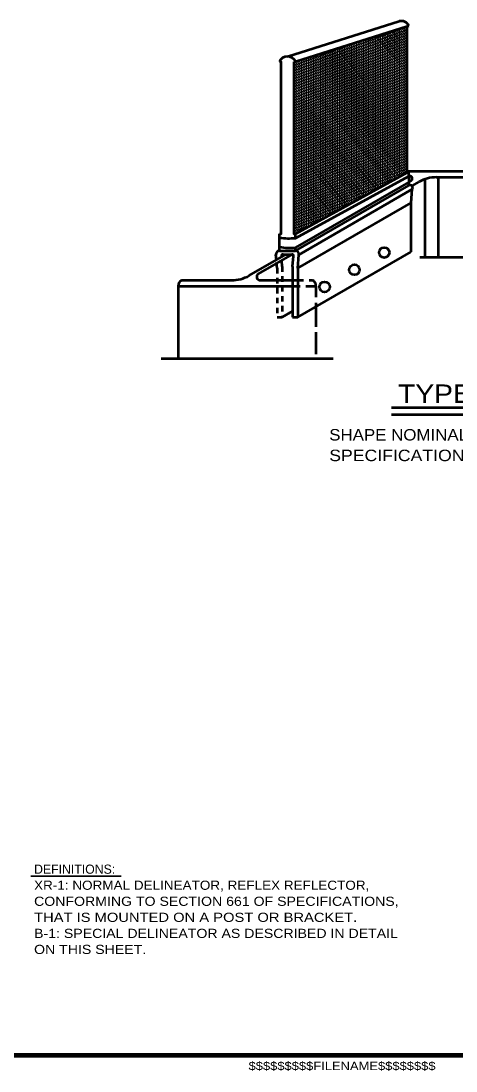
# Model space of a CAD drawing. Extents: x -108 to 748, y -62 to 482.
# Drawn here: x 408.8 to 522.6, y -54.4 to 220.3 of the extents above; entities that cross this region are included whole.
import ezdxf
from ezdxf.enums import TextEntityAlignment as Align

# ---------------------------------------------------------------- set-up
doc = ezdxf.new("R2010")
doc.units = 0
doc.header["$LTSCALE"] = 0.96
for name, pattern in [('LONG_DASHED', [7.5, 6, -1.5]), ('MEDIUM_DASHED', [4.5, 3, -1.5]), ('SHORT_DASHED', [2.7, 1.5, -1.2])]:
    doc.linetypes.add(name, pattern=pattern)
doc.layers.add('1', color=7, linetype='Continuous', lineweight=35)

msp = doc.modelspace()

# ---------------------------------------------------------------- linework, layer by layer
at = {"layer": '1', "lineweight": 53}
for p, q in [((478.5265, 211.0199), (507.7498, 220.2539)), ((509.8597, 218.8829), (510.2888, 219.0185)), ((509.8597, 180.9848), (533.2616, 180.9848)), ((509.8597, 180.633), (510.2546, 180.8489)), ((510.2546, 179.7301), (510.2546, 180.8489)), ((510.2546, 178.1525), (511.0339, 178.6024)), ((514.4735, 178.904), (514.4735, 158.4848)), ((517.4482, 179.4098), (532.1366, 179.4098)), ((517.9616, 179.4098), (517.9616, 158.4848)), ((480.6365, 160.1489), (510.2546, 177.2489)), ((481.5331, 159.1705), (511.1512, 176.2705)), ((510.2546, 177.2489), (510.2546, 178.1525)), ((511.1395, 177.1598), (512.9482, 178.204)), ((481.2265, 155.666), (510.8446, 172.766)), ((476.4165, 163.6178), (476.4165, 164.6489)), ((476.4165, 161.1989), (476.4165, 163.6178)), ((476.4479, 161.1928), (476.4221, 163.617)), ((480.6365, 163.5301), (480.6365, 164.6489)), ((476.4165, 160.1489), (476.4165, 161.1989)), ((476.4479, 161.1928), (476.4165, 161.1989)), ((476.4165, 160.1489), (480.6365, 160.1489)), ((480.6365, 160.1489), (480.6365, 161.0525)), ((481.2265, 142.841), (510.8446, 159.941)), ((468.4783, 153.6877), (478.1107, 159.2489)), ((470.9363, 154.1613), (479.7482, 159.2489)), ((475.6379, 157.8213), (475.5199, 159.1705)), ((477.3935, 159.2489), (479.6595, 159.2489)), ((479.8765, 156.116), (480.1078, 158.7597)), ((481.2265, 155.666), (481.5331, 159.1705)), ((513.1235, 158.4848), (538.6616, 158.4848)), ((479.8765, 156.116), (479.8765, 142.841)), ((481.2265, 155.666), (481.2265, 142.841)), ((450.8648, 152.4819), (463.9783, 152.4819)), ((471.3863, 152.4819), (479.8765, 152.4819)), ((449.9648, 150.9069), (449.9648, 132.0069)), ((449.9648, 150.9069), (478.9898, 150.9069)), ((477.1765, 142.841), (479.8765, 144.3999)), ((475.8265, 142.841), (477.1765, 142.841)), ((479.8765, 142.841), (481.2265, 142.841)), ((445.4648, 132.0069), (490.4648, 132.0069)), ((505.7729, 119.1464), (592.0959, 119.1464)), ((505.7729, 117.3841), (592.0959, 117.3841))]:
    msp.add_line(p, q, dxfattribs=at)
at = {"layer": '1', "lineweight": 13}
for p, q in [((509.8597, 210.3886), (504.226, 217.1027)), ((504.2494, 177.5643), (504.2494, 217.1102)), ((509.8597, 211.0886), (504.6903, 217.2494)), ((504.6994, 177.8105), (504.6994, 217.2523)), ((505.1494, 178.0566), (505.1494, 217.3945)), ((509.8597, 211.7888), (505.1546, 217.3961)), ((505.5994, 178.3027), (505.5994, 217.5367)), ((509.8597, 212.4888), (505.6189, 217.5428)), ((506.0494, 178.5488), (506.0494, 217.6789)), ((509.8597, 213.1889), (506.0833, 217.6895)), ((506.4994, 178.795), (506.4994, 217.8211)), ((509.8597, 213.889), (506.5475, 217.8363)), ((506.9494, 179.0411), (506.9494, 217.9633)), ((509.8597, 214.589), (507.0118, 217.983)), ((507.3994, 179.2872), (507.3994, 218.1055)), ((509.8597, 215.2891), (507.4762, 218.1297)), ((507.8494, 179.5334), (507.8494, 218.2476)), ((509.8597, 215.9892), (507.9405, 218.2764)), ((508.2994, 179.7795), (508.2994, 218.3898)), ((509.8597, 216.6893), (508.4048, 218.4231)), ((508.7494, 180.0257), (508.7494, 218.532)), ((509.8597, 217.3893), (508.8691, 218.5699)), ((509.1994, 180.2718), (509.1994, 218.6742)), ((509.8597, 218.0894), (509.3335, 218.7166)), ((509.6494, 180.5179), (509.6494, 218.8164)), ((509.8597, 218.7895), (509.7978, 218.8633)), ((495.6994, 172.8878), (495.6994, 214.4085)), ((509.8597, 197.7872), (495.8681, 214.4618)), ((496.1494, 173.1339), (496.1494, 214.5507)), ((509.8597, 198.4873), (496.3324, 214.6085)), ((496.5994, 173.3801), (496.5994, 214.6929)), ((509.8597, 199.1874), (496.7968, 214.7552)), ((497.0494, 173.6262), (497.0494, 214.8351)), ((509.8597, 199.8875), (497.2611, 214.9019)), ((497.4994, 173.8723), (497.4994, 214.9772)), ((509.8597, 200.5875), (497.7254, 215.0486)), ((497.9494, 174.1184), (497.9494, 215.1194)), ((509.8597, 201.2876), (498.1897, 215.1954)), ((498.3994, 174.3646), (498.3994, 215.2616)), ((509.8597, 201.9877), (498.6541, 215.3421)), ((498.8494, 174.6107), (498.8494, 215.4038)), ((509.8597, 202.6877), (499.1184, 215.4888)), ((499.2994, 174.8569), (499.2994, 215.546)), ((509.8597, 203.3879), (499.5827, 215.6355)), ((499.7494, 175.103), (499.7494, 215.6882)), ((509.8597, 204.0879), (500.047, 215.7822)), ((500.1994, 175.3491), (500.1994, 215.8304)), ((509.8597, 204.788), (500.5114, 215.929)), ((500.6494, 175.5953), (500.6494, 215.9726)), ((509.8597, 205.4881), (500.9757, 216.0757)), ((501.0994, 175.8414), (501.0994, 216.1148)), ((509.8597, 206.1881), (501.44, 216.2224)), ((501.5494, 176.0875), (501.5494, 216.257)), ((509.8597, 206.8882), (501.9043, 216.3691)), ((501.9994, 176.3336), (501.9994, 216.3992)), ((509.8597, 207.5883), (502.3687, 216.5159)), ((502.4494, 176.5798), (502.4494, 216.5414)), ((509.8597, 208.2884), (502.833, 216.6626)), ((502.8994, 176.8259), (502.8994, 216.6836)), ((509.8597, 208.9884), (503.2973, 216.8093)), ((503.3494, 177.072), (503.3494, 216.8258)), ((509.8597, 209.6885), (503.7616, 216.956)), ((503.7994, 177.3182), (503.7994, 216.968)), ((509.8597, 184.4858), (487.0459, 211.6742)), ((487.1494, 168.2113), (487.1494, 211.7069)), ((509.8597, 185.1859), (487.5103, 211.8209)), ((487.5994, 168.4574), (487.5994, 211.8491)), ((509.8597, 185.8859), (487.9746, 211.9676)), ((488.0494, 168.7035), (488.0494, 211.9913)), ((509.8597, 186.586), (488.4389, 212.1143)), ((488.4994, 168.9497), (488.4994, 212.1335)), ((509.8597, 187.2861), (488.9032, 212.261)), ((488.9494, 169.1958), (488.9494, 212.2757)), ((509.8597, 187.9862), (489.3676, 212.4077)), ((489.3994, 169.442), (489.3994, 212.4179)), ((509.8597, 188.6862), (489.8319, 212.5545)), ((489.8494, 169.688), (489.8494, 212.5601)), ((509.8597, 189.3863), (490.2962, 212.7012)), ((490.2994, 169.9342), (490.2994, 212.7022)), ((490.7494, 170.1803), (490.7494, 212.8444)), ((509.8597, 190.0864), (490.7605, 212.8479)), ((491.1994, 170.4265), (491.1994, 212.9866)), ((509.8597, 190.7864), (491.2249, 212.9946)), ((491.6494, 170.6726), (491.6494, 213.1288)), ((509.8597, 191.4866), (491.6892, 213.1414)), ((492.0994, 170.9187), (492.0994, 213.271)), ((509.8597, 192.1866), (492.1535, 213.2881)), ((492.5494, 171.1649), (492.5494, 213.4132)), ((509.8597, 192.8867), (492.6178, 213.4348)), ((492.9994, 171.411), (492.9994, 213.5554)), ((509.8597, 193.5868), (493.0822, 213.5815)), ((493.4494, 171.6571), (493.4494, 213.6976)), ((509.8597, 194.2868), (493.5465, 213.7282)), ((493.8994, 171.9032), (493.8994, 213.8397)), ((509.8597, 194.9869), (494.0108, 213.875)), ((494.3494, 172.1494), (494.3494, 213.9819)), ((509.8597, 195.687), (494.4751, 214.0217)), ((494.7994, 172.3955), (494.7994, 214.1241)), ((509.8597, 196.3871), (494.9395, 214.1684)), ((495.2494, 172.6417), (495.2494, 214.2663)), ((509.8597, 197.0872), (495.4038, 214.3151)), ((506.0361, 178.5416), (480.1865, 209.3478)), ((480.3994, 164.6489), (480.3994, 209.6489)), ((506.4387, 178.7618), (480.5213, 209.6489)), ((480.8494, 164.7654), (480.8494, 209.7162)), ((506.8414, 178.982), (481.0098, 209.7668)), ((481.2994, 165.0116), (481.2994, 209.8584)), ((507.244, 179.2022), (481.4741, 209.9136)), ((481.7494, 165.2576), (481.7494, 210.0006)), ((507.6466, 179.4224), (481.9384, 210.0603)), ((482.1994, 165.5038), (482.1994, 210.1428)), ((508.0492, 179.6426), (482.4027, 210.207)), ((482.6494, 165.7499), (482.6494, 210.285)), ((508.4519, 179.8629), (482.867, 210.3537)), ((483.0994, 165.9961), (483.0994, 210.4271)), ((508.8545, 180.0831), (483.3313, 210.5005)), ((483.5494, 166.2422), (483.5494, 210.5693)), ((509.2572, 180.3034), (483.7957, 210.6472)), ((483.9994, 166.4883), (483.9994, 210.7115)), ((509.6598, 180.5236), (484.26, 210.7939)), ((484.4494, 166.7345), (484.4494, 210.8537)), ((509.8597, 180.9854), (484.7243, 210.9406)), ((484.8994, 166.9806), (484.8994, 210.9959)), ((509.8597, 181.6855), (485.1886, 211.0873)), ((485.3494, 167.2268), (485.3494, 211.1381)), ((509.8597, 182.3855), (485.653, 211.2341)), ((485.7994, 167.4728), (485.7994, 211.2803)), ((509.8597, 183.0857), (486.1173, 211.3808)), ((486.2494, 167.719), (486.2494, 211.4225)), ((509.8597, 183.7857), (486.5816, 211.5275)), ((486.6994, 167.9651), (486.6994, 211.5647)), ((505.6334, 178.3213), (480.1865, 208.6478)), ((505.2308, 178.1011), (480.1865, 207.9476)), ((504.8281, 177.8808), (480.1865, 207.2476)), ((504.4255, 177.6606), (480.1865, 206.5475)), ((504.0229, 177.4404), (480.1865, 205.8474)), ((503.6202, 177.2201), (480.1865, 205.1474)), ((503.2176, 176.9999), (480.1865, 204.4473)), ((502.8149, 176.7797), (480.1865, 203.7472)), ((502.4123, 176.5595), (480.1865, 203.0471)), ((502.0096, 176.3393), (480.1865, 202.3471)), ((501.607, 176.119), (480.1865, 201.647)), ((501.2044, 175.8988), (480.1865, 200.9469)), ((500.8018, 175.6786), (480.1865, 200.2469)), ((500.3991, 175.4583), (480.1865, 199.5467)), ((499.9965, 175.2381), (480.1865, 198.8467)), ((499.5938, 175.0178), (480.1865, 198.1466)), ((499.1912, 174.7976), (480.1865, 197.4465)), ((498.7885, 174.5774), (480.1865, 196.7465)), ((498.3859, 174.3572), (480.1865, 196.0464)), ((497.9833, 174.137), (480.1865, 195.3463)), ((497.5807, 173.9168), (480.1865, 194.6462)), ((497.178, 173.6965), (480.1865, 193.9462)), ((496.7754, 173.4763), (480.1865, 193.2461)), ((496.3727, 173.256), (480.1865, 192.546)), ((495.97, 173.0358), (480.1865, 191.846)), ((495.5674, 172.8156), (480.1865, 191.1458)), ((495.1648, 172.5953), (480.1865, 190.4458)), ((494.7622, 172.3751), (480.1865, 189.7457)), ((494.3595, 172.1549), (480.1865, 189.0456)), ((493.9569, 171.9347), (480.1865, 188.3456)), ((493.5542, 171.7145), (480.1865, 187.6455)), ((493.1516, 171.4942), (480.1865, 186.9454)), ((492.7489, 171.274), (480.1865, 186.2453)), ((492.3463, 171.0538), (480.1865, 185.5452)), ((491.9437, 170.8335), (480.1865, 184.8452)), ((491.5411, 170.6133), (480.1865, 184.1451)), ((491.1384, 170.393), (480.1865, 183.445)), ((490.7358, 170.1728), (480.1865, 182.7449)), ((490.3331, 169.9526), (480.1865, 182.0449)), ((489.9305, 169.7324), (480.1865, 181.3448)), ((489.5278, 169.5122), (480.1865, 180.6447)), ((489.1252, 169.292), (480.1865, 179.9447)), ((488.7226, 169.0717), (480.1865, 179.2445)), ((488.3199, 168.8515), (480.1865, 178.5445)), ((487.9173, 168.6312), (480.1865, 177.8444)), ((487.5146, 168.411), (480.1865, 177.1443)), ((487.112, 168.1908), (480.1865, 176.4443)), ((486.7093, 167.9705), (480.1865, 175.7442)), ((486.3067, 167.7503), (480.1865, 175.0441)), ((485.9041, 167.5301), (480.1865, 174.344)), ((485.5015, 167.3099), (480.1865, 173.644)), ((485.0988, 167.0897), (480.1865, 172.9439)), ((484.6962, 166.8694), (480.1865, 172.2438)), ((484.2935, 166.6492), (480.1865, 171.5438)), ((483.8909, 166.429), (480.1865, 170.8436)), ((483.4882, 166.2087), (480.1865, 170.1436)), ((483.0856, 165.9885), (480.1865, 169.4435)), ((482.683, 165.7682), (480.1865, 168.7434)), ((482.2804, 165.548), (480.1865, 168.0434)), ((481.8777, 165.3278), (480.1865, 167.3433)), ((481.475, 165.1076), (480.1865, 166.6432)), ((481.0724, 164.8874), (480.1865, 165.9431)), ((480.6697, 164.6672), (480.1865, 165.2431))]:
    msp.add_line(p, q, dxfattribs=at)
at = {"layer": '1', "linetype": 'SHORT_DASHED', "lineweight": 53}
for p, q in [((475.8265, 155.666), (475.638, 157.8213)), ((477.1765, 156.116), (476.9606, 158.585)), ((475.8265, 155.666), (475.8265, 142.841)), ((477.1765, 156.116), (477.1765, 142.841))]:
    msp.add_line(p, q, dxfattribs=at)
at = {"layer": '1', "linetype": 'MEDIUM_DASHED', "lineweight": 53}
msp.add_line((479.8765, 152.4819), (485.0648, 152.4819), dxfattribs=at)
at = {"layer": '1', "linetype": 'LONG_DASHED', "lineweight": 53}
msp.add_line((485.9648, 146.0545), (485.9648, 132.0069), dxfattribs=at)
at = {"layer": '1'}
msp.add_line((411.426, -3.4414), (435.0267, -3.4414), dxfattribs=at)
at = {"layer": '1', "lineweight": 158}
msp.add_line((741.3556, -50.4249), (-50.2444, -50.4249), dxfattribs=at)
at = {"layer": '1', "lineweight": 53}
msp.add_lwpolyline([(480.1865, 209.6489), (480.1865, 164.6489), (480.6365, 164.6489), (509.8597, 180.6329), (509.8597, 218.8829), (480.6365, 209.6489)], close=True, dxfattribs=at)
for points in [[(476.4165, 164.6489), (476.8665, 164.6489), (476.8665, 209.6489), (476.4165, 209.6489)], [(480.6365, 163.5301), (510.2546, 179.7301), (510.2546, 178.1525), (480.6365, 161.0525)], [(510.8446, 159.941), (510.8446, 172.766), (511.1512, 176.2705)]]:
    msp.add_lwpolyline(points, dxfattribs=at)
at = {"layer": '1', "linetype": 'MEDIUM_DASHED', "lineweight": 53}
msp.add_lwpolyline([(478.9898, 150.9069), (485.9648, 150.9069), (485.9648, 146.0545)], dxfattribs=at)
at = {"layer": '1', "lineweight": 53}
for centre in [(503.8297, 159.7322), (496.0355, 155.2322), (488.2413, 150.7322)]:
    msp.add_circle(centre, 1.35, dxfattribs=at)
for centre, radius, start, end in [((508.2781, 218.113), 2.2052, 24.24274, 103.86313), ((478.5265, 208.7108), 2.3092, 23.97063, 156.02937), ((510.4543, 179.035), 0.7232, 323.26493, 106.02981), ((517.4482, 170.4098), 9, 90, 120.00049), ((510.6471, 176.7086), 0.6678, 319.0044, 125.99342), ((478.8689, 180.0408), 16.605, 261.52628, 276.11052), ((476.4164, 159.2489), 0.9, 90, 184.99928), ((478.9906, 174.5061), 13.554, 259.18749, 276.97493), ((480.6365, 159.2489), 0.9, 355.00162, 90), ((477.3935, 158.7989), 0.45, 90, 206.03343), ((479.6595, 158.7989), 0.45, 354.99993, 90), ((471.3863, 153.3819), 0.9, 120, 270), ((451.5124, 151.0672), 1.5559, 114.59713, 185.91311), ((463.9783, 161.4819), 9, 270, 300.00003)]:
    msp.add_arc(centre, radius, start, end, dxfattribs=at)
at = {"layer": '1', "linetype": 'MEDIUM_DASHED', "lineweight": 53}
msp.add_arc((484.4172, 151.0672), 1.5559, 354.08689, 65.40287, dxfattribs=at)

# ---------------------------------------------------------------- texts
at = {"layer": '1', "width": 1.15}
msp.add_text('TYPE B-1 DELINEATOR', height=4.8, dxfattribs=at).set_placement((548.4841, 120.3991), align=Align.CENTER)
at = {"layer": '1'}
for s, height, width, p in [('SHAPE NOMINAL, PROVIDED MEETS MINIMUM DESIGN', 3, 1.1, (489.458, 110.54)), ('SPECIFICATIONS AS OUTLINED ON THIS SHEET.', 3, 1.15, (489.458, 105.14)), ('XR-1: NORMAL DELINEATOR, REFLEX REFLECTOR,', 2.4, 1.1, (412.2569, -7.0318)), ('CONFORMING TO SECTION 661 OF SPECIFICATIONS,', 2.4, 1.15, (412.2569, -11.2318)), ('THAT IS MOUNTED ON A POST OR BRACKET.', 2.4, 1.2, (412.2569, -15.4318)), ('B-1: SPECIAL DELINEATOR AS DESCRIBED IN DETAIL', 2.4, 1.15, (412.2569, -19.6318)), ('ON THIS SHEET.', 2.4, 1.15, (412.2569, -23.8318)), ('$$$$$$$$$FILENAME$$$$$$$$', 2.2, 1.15, (468.3556, -54.2249))]:
    msp.add_text(s, height=height, dxfattribs=dict(at, width=width)).set_placement(p)
msp.add_text('DEFINITIONS:', height=2.4, dxfattribs=at).set_placement((412.2569, -2.8318))

doc.saveas('drawing.dxf')
